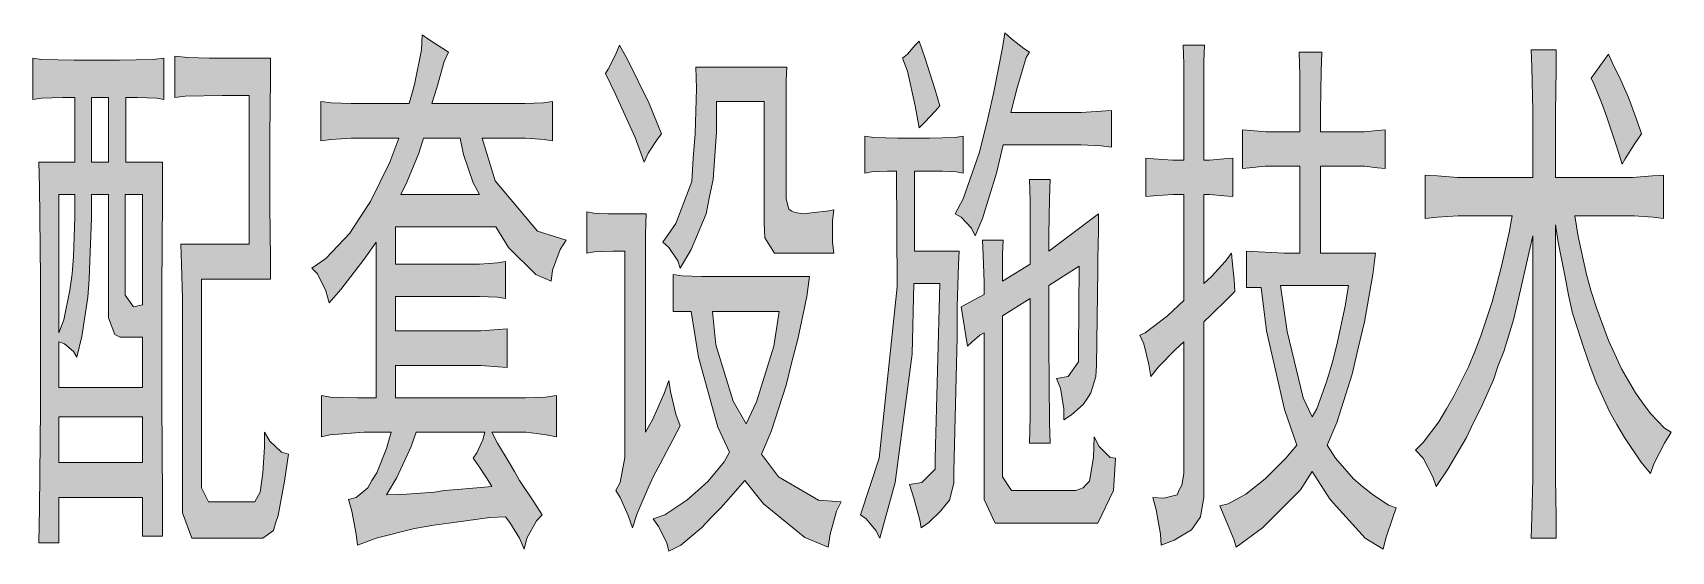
# Model space of a CAD drawing. Header units: millimetres. Extents: x 0 to 586, y 0 to 414.
# Drawn here: x 560.69 to 569.08, y 59.93 to 62.59 of the extents above; entities that cross this region are included whole.
import ezdxf

# ---------------------------------------------------------------- set-up
doc = ezdxf.new("R2010")
doc.units = ezdxf.units.MM

msp = doc.modelspace()

# ---------------------------------------------------------------- hatches: boundary and pattern name
h = msp.add_hatch(color=0)
h.paths.add_polyline_path([(562.818139, 62.491056), (562.796972, 62.441667), (562.758167, 62.307611), (562.733472, 62.226472), (563.160333, 62.226472), (563.209722, 62.226472), (563.304972, 62.23), (563.350833, 62.237056), (563.350833, 62.035972), (563.3085, 62.043028), (563.21325, 62.050083), (563.160333, 62.050083), (562.991, 62.050083), (563.058028, 61.831361), (563.273222, 61.573833), (563.421389, 61.527972), (563.389639, 61.478583), (563.350833, 61.37275), (563.343778, 61.316306), (563.266167, 61.351583), (563.125056, 61.489167), (563.061556, 61.595), (562.5465, 61.595), (562.5465, 61.4045), (562.9275, 61.4045), (562.976889, 61.4045), (563.068611, 61.411556), (563.110944, 61.418611), (563.110944, 61.228111), (563.068611, 61.235167), (562.976889, 61.238694), (562.9275, 61.238694), (562.5465, 61.238694), (562.5465, 61.062306), (562.938083, 61.062306), (562.983944, 61.062306), (563.072139, 61.069361), (563.118, 61.072889), (563.118, 60.875333), (563.072139, 60.878861), (562.983944, 60.885917), (562.938083, 60.885917), (562.5465, 60.885917), (562.5465, 60.720111), (563.167389, 60.720111), (563.21325, 60.720111), (563.315556, 60.723639), (563.372, 60.730694), (563.372, 60.519028), (563.319083, 60.529611), (563.216778, 60.543722), (563.167389, 60.543722), (563.040389, 60.543722), (563.068611, 60.487278), (563.128583, 60.3885), (563.156806, 60.342639), (563.1815, 60.296778), (563.255583, 60.187417), (563.297917, 60.120389), (563.269694, 60.088639), (563.220306, 60.000444), (563.206194, 59.944), (563.1815, 60.000444), (563.132111, 60.081583), (563.110944, 60.109806), (563.029806, 60.106278), (562.846361, 60.081583), (562.744056, 60.067472), (562.645278, 60.049833), (562.447722, 60.000444), (562.352472, 59.965167), (562.345417, 60.021611), (562.32425, 60.138028), (562.306611, 60.198), (562.345417, 60.208583), (562.405389, 60.257972), (562.426556, 60.296778), (562.45125, 60.335583), (562.500639, 60.459056), (562.525333, 60.543722), (562.38775, 60.543722), (562.211361, 60.529611), (562.169028, 60.519028), (562.169028, 60.730694), (562.214889, 60.723639), (562.352472, 60.720111), (562.447722, 60.720111), (562.447722, 61.517389), (562.38775, 61.429194), (562.267806, 61.273972), (562.207833, 61.206944), (562.190194, 61.266917), (562.147861, 61.355111), (562.119639, 61.383333), (562.190194, 61.432722), (562.313667, 61.56325), (562.366583, 61.644389), (562.4195, 61.725528), (562.518278, 61.926611), (562.564139, 62.050083), (562.370111, 62.050083), (562.320722, 62.050083), (562.218417, 62.043028), (562.1655, 62.035972), (562.1655, 62.237056), (562.218417, 62.23), (562.320722, 62.226472), (562.370111, 62.226472), (562.617056, 62.226472), (562.645278, 62.32525), (562.680556, 62.501639), (562.684083, 62.57925), (562.722889, 62.551028), (562.789917, 62.508694)])
h.paths.add_polyline_path([(562.500639, 60.222694), (562.602944, 60.226222), (562.747583, 60.236806), (562.796972, 60.243861), (562.842833, 60.247389), (562.962778, 60.257972), (563.040389, 60.265028), (563.015694, 60.303833), (562.969833, 60.374389), (562.945139, 60.409667), (562.962778, 60.437889), (562.994528, 60.504917), (563.005111, 60.543722), (562.652333, 60.543722), (562.627639, 60.469639), (562.553556, 60.310889)])
h.paths.add_polyline_path([(562.976889, 61.760806), (562.945139, 61.820778), (562.89575, 61.965417), (562.878111, 62.050083), (562.691139, 62.050083), (562.666444, 61.972472), (562.606472, 61.827833), (562.574722, 61.760806)])
h = msp.add_hatch(color=0)
h.dxf.hatch_style = 2
h.paths.add_polyline_path([(565.792056, 62.491056), (565.774417, 62.462833), (565.728556, 62.307611), (565.696806, 62.180611), (566.00725, 62.180611), (566.056639, 62.180611), (566.158944, 62.187667), (566.211861, 62.191194), (566.211861, 62.004222), (566.158944, 62.011278), (566.056639, 62.014806), (566.00725, 62.014806), (565.658, 62.014806), (565.622722, 61.870167), (565.552167, 61.637333), (565.513361, 61.549139), (565.495722, 61.587944), (565.442806, 61.644389), (565.411056, 61.662028), (565.453389, 61.739639), (565.534528, 61.972472), (565.573333, 62.127694), (565.608611, 62.279389), (565.654472, 62.512222), (565.665056, 62.589833), (565.700333, 62.558083), (565.763833, 62.508694)])
h = msp.add_hatch(color=0)
h.dxf.hatch_style = 2
h.paths.add_polyline_path([(563.693028, 62.526333), (563.735361, 62.45225), (563.844722, 62.226472), (563.908222, 62.07125), (563.887056, 62.043028), (563.841194, 61.972472), (563.820028, 61.926611), (563.774167, 62.053611), (563.671861, 62.279389), (563.622472, 62.381694), (563.636583, 62.402861), (563.671861, 62.473417)])
h = msp.add_hatch(color=0)
h.dxf.hatch_style = 2
h.paths.add_polyline_path([(565.227611, 62.5475), (565.255833, 62.462833), (565.30875, 62.297028), (565.333444, 62.215889), (565.30875, 62.187667), (565.255833, 62.131222), (565.227611, 62.103), (565.206444, 62.215889), (565.167639, 62.392278), (565.142944, 62.459306), (565.167639, 62.480472), (565.206444, 62.526333)])
h = msp.add_hatch(color=0)
h.dxf.hatch_style = 2
h.paths.add_polyline_path([(566.825694, 61.460944), (566.829222, 61.422139), (566.839806, 61.323361), (566.843333, 61.263389), (566.804528, 61.224583), (566.723389, 61.146972), (566.684583, 61.108167), (566.684583, 60.275611), (566.684583, 60.208583), (566.666944, 60.109806), (566.645778, 60.078056), (566.621083, 60.042778), (566.532889, 59.989861), (566.465861, 59.965167), (566.462333, 60.021611), (566.441167, 60.145083), (566.423528, 60.208583), (566.479972, 60.205056), (566.547, 60.222694), (566.557583, 60.247389), (566.571694, 60.272083), (566.582278, 60.332056), (566.582278, 60.363806), (566.582278, 61.005861), (566.539944, 60.967056), (566.45175, 60.878861), (566.412944, 60.829472), (566.402361, 60.889444), (566.377667, 60.995278), (566.3565, 61.041139), (566.384722, 61.051722), (566.497611, 61.139917), (566.582278, 61.217528), (566.582278, 61.760806), (566.525833, 61.760806), (566.427056, 61.75375), (566.38825, 61.750222), (566.38825, 61.947778), (566.427056, 61.94425), (566.525833, 61.937194), (566.582278, 61.937194), (566.582278, 62.138278), (566.582278, 62.431083), (566.57875, 62.526333), (566.688111, 62.526333), (566.684583, 62.441667), (566.684583, 62.148861), (566.684583, 61.937194), (566.712806, 61.937194), (566.786889, 61.94425), (566.83275, 61.947778), (566.83275, 61.750222), (566.786889, 61.75375), (566.712806, 61.760806), (566.684583, 61.760806), (566.684583, 61.305722), (566.723389, 61.341), (566.793944, 61.418611)])
h = msp.add_hatch(color=0)
h.paths.add_polyline_path([(566.903306, 61.471528), (566.963278, 61.468), (567.097333, 61.460944), (567.174944, 61.460944), (567.174944, 61.905444), (567.047944, 61.905444), (566.998556, 61.905444), (566.917417, 61.898389), (566.882139, 61.894861), (566.882139, 62.092417), (566.924472, 62.088889), (567.002083, 62.081833), (567.037361, 62.081833), (567.174944, 62.081833), (567.174944, 62.1665), (567.174944, 62.371111), (567.171417, 62.491056), (567.287833, 62.491056), (567.284306, 62.392278), (567.280778, 62.187667), (567.280778, 62.081833), (567.474806, 62.081833), (567.506556, 62.081833), (567.573583, 62.088889), (567.612389, 62.092417), (567.612389, 61.894861), (567.573583, 61.898389), (567.506556, 61.905444), (567.474806, 61.905444), (567.280778, 61.905444), (567.280778, 61.460944), (567.563, 61.460944), (567.548889, 61.351583), (567.506556, 61.108167), (567.474806, 60.974111), (567.443056, 60.840056), (567.365444, 60.593111), (567.316056, 60.476694), (567.358389, 60.409667), (567.450111, 60.303833), (567.495972, 60.265028), (567.545361, 60.226222), (567.630028, 60.169778), (567.668833, 60.155667), (567.651194, 60.106278), (567.615917, 60.000444), (567.601806, 59.944), (567.510083, 60.000444), (567.330167, 60.198), (567.238444, 60.342639), (567.178472, 60.247389), (566.984444, 60.053361), (566.850389, 59.954583), (566.839806, 59.989861), (566.797472, 60.092167), (566.765722, 60.16625), (566.808056, 60.176833), (566.899778, 60.226222), (566.949167, 60.265028), (566.998556, 60.303833), (567.104389, 60.409667), (567.160833, 60.476694), (567.097333, 60.660139), (567.005611, 61.062306), (566.977389, 61.284556), (566.903306, 61.284556)])
h.paths.add_polyline_path([(567.076167, 61.295139), (567.111444, 61.058778), (567.192583, 60.720111), (567.238444, 60.621333), (567.263139, 60.663667), (567.312528, 60.80125), (567.34075, 60.8965), (567.365444, 60.99175), (567.407778, 61.189306), (567.425417, 61.295139)])
h = msp.add_hatch(color=0)
h.dxf.hatch_style = 2
h.paths.add_polyline_path([(568.367333, 61.849), (568.367333, 62.060667), (568.367333, 62.191194), (568.363806, 62.413444), (568.360278, 62.501639), (568.487278, 62.501639), (568.487278, 62.402861), (568.48375, 62.180611), (568.48375, 62.060667), (568.48375, 61.849), (568.833, 61.849), (568.878861, 61.849), (568.981167, 61.856056), (569.037611, 61.859583), (569.037611, 61.637333), (568.984694, 61.644389), (568.885917, 61.651444), (568.836528, 61.651444), (568.582528, 61.651444), (568.600167, 61.545611), (568.6425, 61.351583), (568.667194, 61.263389), (568.695417, 61.175194), (568.755389, 61.012917), (568.787139, 60.942361), (568.822417, 60.868278), (568.892972, 60.744806), (568.931778, 60.691889), (568.970583, 60.638972), (569.041139, 60.564889), (569.076417, 60.543722), (569.041139, 60.487278), (568.988222, 60.381444), (568.970583, 60.332056), (568.921194, 60.392028), (568.836528, 60.5155), (568.797722, 60.582528), (568.762444, 60.646028), (568.691889, 60.797722), (568.660139, 60.885917), (568.628389, 60.974111), (568.571944, 61.154028), (568.550778, 61.24575), (568.533139, 61.337472), (568.497861, 61.517389), (568.48375, 61.605583), (568.48375, 60.3885), (568.48375, 60.303833), (568.487278, 60.109806), (568.487278, 60.000444), (568.360278, 60.000444), (568.363806, 60.109806), (568.367333, 60.303833), (568.367333, 60.3885), (568.367333, 61.549139), (568.349694, 61.468), (568.310889, 61.295139), (568.289722, 61.206944), (568.268556, 61.11875), (568.219167, 60.956472), (568.190944, 60.885917), (568.16625, 60.811833), (568.10275, 60.667194), (568.063944, 60.593111), (568.028667, 60.5155), (567.933417, 60.353222), (567.873444, 60.265028), (567.855806, 60.314417), (567.806417, 60.409667), (567.767611, 60.452), (567.806417, 60.490806), (567.887556, 60.596639), (567.926361, 60.663667), (567.965167, 60.730694), (568.03925, 60.878861), (568.071, 60.956472), (568.10275, 61.037611), (568.159194, 61.210472), (568.183889, 61.302194), (568.208583, 61.393917), (568.247389, 61.566778), (568.2615, 61.651444), (568.028667, 61.651444), (567.986333, 61.651444), (567.8805, 61.644389), (567.817, 61.637333), (567.817, 61.859583), (567.8805, 61.856056), (567.982806, 61.849), (568.025139, 61.849)])
h = msp.add_hatch(color=0)
h.dxf.hatch_style = 2
h.paths.add_polyline_path([(568.755389, 62.480472), (568.776556, 62.434611), (568.818889, 62.346417), (568.836528, 62.304083), (568.857694, 62.258222), (568.900028, 62.141806), (568.924722, 62.07125), (568.889444, 62.021861), (568.840056, 61.94425), (568.825944, 61.916028), (568.797722, 62.004222), (568.751861, 62.141806), (568.734222, 62.191194), (568.716583, 62.240583), (568.681306, 62.32525), (568.667194, 62.357)])
h = msp.add_hatch(color=0)
h.paths.add_polyline_path([(560.906083, 61.926611), (560.906083, 62.258222), (560.842583, 62.258222), (560.73675, 62.254694), (560.690889, 62.247639), (560.690889, 62.459306), (560.73675, 62.45225), (560.902556, 62.448722), (561.018972, 62.448722), (561.135389, 62.448722), (561.304722, 62.45225), (561.361167, 62.459306), (561.361167, 62.247639), (561.325889, 62.254694), (561.227111, 62.258222), (561.167139, 62.258222), (561.167139, 61.926611), (561.354111, 61.926611), (561.354111, 61.743167), (561.350583, 61.273972), (561.350583, 60.984694), (561.350583, 60.698944), (561.354111, 60.208583), (561.354111, 60.011028), (561.251806, 60.011028), (561.251806, 60.208583), (560.824944, 60.208583), (560.824944, 59.97575), (560.722639, 59.97575), (560.726167, 60.155667), (560.729694, 60.663667), (560.729694, 60.995278), (560.729694, 61.333944), (560.726167, 61.799611), (560.722639, 61.926611)])
h.paths.add_polyline_path([(560.824944, 60.773028), (561.251806, 60.773028), (561.251806, 61.030556), (561.138917, 61.030556), (561.110694, 61.044667), (561.078944, 61.129333), (561.078944, 61.196361), (561.078944, 61.760806), (560.99075, 61.760806), (560.99075, 61.637333), (560.983694, 61.422139), (560.980167, 61.326889), (560.973111, 61.235167), (560.941361, 61.034083), (560.916667, 60.92825), (560.899028, 60.956472), (560.853167, 60.995278), (560.824944, 61.005861)])
h.paths.add_polyline_path([(561.251806, 60.3885), (561.251806, 60.621333), (560.824944, 60.621333), (560.824944, 60.3885)])
h.paths.add_polyline_path([(561.163611, 61.316306), (561.163611, 61.24575), (561.205944, 61.185778), (561.251806, 61.196361), (561.251806, 61.760806), (561.163611, 61.760806)])
h.paths.add_polyline_path([(560.824944, 61.051722), (560.849639, 61.11875), (560.881389, 61.270444), (560.891972, 61.355111), (560.899028, 61.443306), (560.906083, 61.644389), (560.906083, 61.760806), (560.824944, 61.760806)])
h.paths.add_polyline_path([(561.078944, 61.926611), (561.078944, 62.258222), (560.99075, 62.258222), (560.99075, 61.926611)])
h = msp.add_hatch(color=0)
h.dxf.hatch_style = 2
h.paths.add_polyline_path([(561.417611, 62.469889), (561.484639, 62.462833), (561.594, 62.459306), (561.639861, 62.459306), (561.907972, 62.459306), (561.907972, 62.353472), (561.904444, 62.064194), (561.904444, 61.88075), (561.904444, 61.704361), (561.907972, 61.429194), (561.907972, 61.326889), (561.555194, 61.326889), (561.555194, 60.332056), (561.555194, 60.257972), (561.590472, 60.187417), (561.62575, 60.187417), (561.805667, 60.187417), (561.826833, 60.187417), (561.855056, 60.236806), (561.862111, 60.286194), (561.869167, 60.335583), (561.876222, 60.466111), (561.876222, 60.543722), (561.904444, 60.497861), (561.964417, 60.441417), (561.999694, 60.430833), (561.978528, 60.29325), (561.946778, 60.116861), (561.932667, 60.078056), (561.922083, 60.03925), (561.869167, 60.000444), (561.830361, 60.000444), (561.555194, 60.000444), (561.505806, 60.000444), (561.456417, 60.130972), (561.456417, 60.265028), (561.456417, 61.1505), (561.456417, 61.228111), (561.452889, 61.4045), (561.449361, 61.506806), (561.798611, 61.506806), (561.798611, 62.268806), (561.661028, 62.268806), (561.470528, 62.265278), (561.417611, 62.258222)])
h = msp.add_hatch(color=0)
h.dxf.hatch_style = 2
h.paths.add_polyline_path([(564.536167, 61.460944), (564.486778, 61.460944), (564.437389, 61.538556), (564.433861, 61.616167), (564.433861, 62.237056), (564.190444, 62.237056), (564.190444, 62.081833), (564.172806, 61.838417), (564.155167, 61.750222), (564.137528, 61.662028), (564.059917, 61.478583), (564.003472, 61.383333), (563.992889, 61.422139), (563.947028, 61.489167), (563.915278, 61.517389), (563.982306, 61.612639), (564.063444, 61.827833), (564.0705, 61.947778), (564.081083, 62.07125), (564.088139, 62.304083), (564.084611, 62.413444), (564.550278, 62.413444), (564.54675, 62.346417), (564.54675, 62.180611), (564.54675, 62.081833), (564.54675, 61.781972), (564.54675, 61.739639), (564.560861, 61.686722), (564.574972, 61.676139), (564.592611, 61.669083), (564.634944, 61.662028), (564.663167, 61.665556), (564.687861, 61.669083), (564.754889, 61.676139), (564.790167, 61.683194), (564.783111, 61.62675), (564.783111, 61.517389), (564.790167, 61.460944)])
h = msp.add_hatch(color=0)
h.dxf.hatch_style = 2
h.paths.add_polyline_path([(565.453389, 61.870167), (565.418111, 61.877222), (565.347556, 61.88075), (565.30875, 61.88075), (565.202917, 61.88075), (565.202917, 61.471528), (565.432222, 61.471528), (565.428694, 61.4045), (565.421639, 61.185778), (565.421639, 61.030556), (565.404, 60.342639), (565.404, 60.282667), (565.382833, 60.194472), (565.358139, 60.16625), (565.336972, 60.138028), (565.277, 60.081583), (565.238194, 60.053361), (565.231139, 60.092167), (565.199389, 60.205056), (565.178222, 60.275611), (565.241722, 60.286194), (565.30875, 60.353222), (565.30875, 60.409667), (565.333444, 61.305722), (565.199389, 61.305722), (565.192333, 60.942361), (565.104139, 60.286194), (565.026528, 60.000444), (565.005361, 60.03925), (564.955972, 60.099222), (564.92775, 60.120389), (565.023, 60.409667), (565.114722, 61.288083), (565.111194, 61.88075), (565.065333, 61.88075), (564.984194, 61.877222), (564.948917, 61.870167), (564.948917, 62.060667), (564.994778, 62.053611), (565.11825, 62.050083), (565.199389, 62.050083), (565.280528, 62.050083), (565.411056, 62.053611), (565.453389, 62.060667)])
h = msp.add_hatch(color=0)
h.dxf.hatch_style = 2
h.paths.add_polyline_path([(565.559222, 61.249278), (565.559222, 61.312778), (565.555694, 61.450361), (565.552167, 61.527972), (565.658, 61.527972), (565.654472, 61.457417), (565.654472, 61.351583), (565.654472, 61.316306), (565.795583, 61.4045), (565.795583, 61.510333), (565.795583, 61.729056), (565.792056, 61.838417), (565.897889, 61.838417), (565.894361, 61.739639), (565.890833, 61.556194), (565.890833, 61.471528), (566.144833, 61.662028), (566.144833, 61.577361), (566.141306, 61.432722), (566.141306, 61.37275), (566.13425, 60.885917), (566.130722, 60.829472), (566.106028, 60.744806), (566.084861, 60.713056), (566.067222, 60.684833), (566.00725, 60.631917), (565.968444, 60.607222), (565.968444, 60.663667), (565.950806, 60.7695), (565.929639, 60.818889), (565.989611, 60.829472), (566.042528, 60.903556), (566.042528, 60.963528), (566.046056, 61.393917), (565.890833, 61.295139), (565.890833, 60.995278), (565.894361, 60.593111), (565.897889, 60.487278), (565.792056, 60.487278), (565.795583, 60.621333), (565.795583, 60.99175), (565.795583, 61.228111), (565.654472, 61.139917), (565.654472, 60.3885), (565.654472, 60.314417), (565.700333, 60.243861), (565.746194, 60.243861), (566.003722, 60.243861), (566.028417, 60.243861), (566.067222, 60.257972), (566.081333, 60.275611), (566.098972, 60.29325), (566.120139, 60.413194), (566.123667, 60.519028), (566.148361, 60.469639), (566.204806, 60.413194), (566.233028, 60.409667), (566.222444, 60.243861), (566.141306, 60.078056), (566.074278, 60.078056), (565.668583, 60.078056), (565.615667, 60.078056), (565.559222, 60.198), (565.559222, 60.321472), (565.559222, 61.051722), (565.538056, 61.041139), (565.49925, 61.005861), (565.474556, 60.984694), (565.442806, 61.185778)])
h = msp.add_hatch(color=0)
h.dxf.hatch_style = 2
h.paths.add_polyline_path([(563.830611, 61.662028), (563.827083, 61.559722), (563.827083, 61.341), (563.827083, 61.217528), (563.827083, 60.543722), (563.862361, 60.607222), (563.922333, 60.741278), (563.947028, 60.808306), (563.954083, 60.751861), (563.982306, 60.635444), (564.003472, 60.575472), (563.968194, 60.508444), (563.901167, 60.381444), (563.869417, 60.321472), (563.841194, 60.257972), (563.78475, 60.127444), (563.760056, 60.053361), (563.738889, 60.116861), (563.696556, 60.208583), (563.675389, 60.243861), (563.696556, 60.286194), (563.72125, 60.413194), (563.72125, 60.497861), (563.72125, 61.471528), (563.661278, 61.471528), (563.566028, 61.468), (563.527222, 61.460944), (563.527222, 61.672611), (563.5625, 61.665556), (563.636583, 61.662028), (563.675389, 61.662028)])
h = msp.add_hatch(color=0)
h.paths.add_polyline_path([(563.968194, 61.351583), (564.014056, 61.344528), (564.112833, 61.341), (564.169278, 61.341), (564.666694, 61.341), (564.652583, 61.238694), (564.606722, 61.019972), (564.574972, 60.903556), (564.54675, 60.783611), (564.469139, 60.54725), (564.41975, 60.430833), (564.507944, 60.314417), (564.712556, 60.194472), (564.828972, 60.187417), (564.804278, 60.138028), (564.772528, 60.021611), (564.761944, 59.954583), (564.642, 60.003972), (564.430333, 60.176833), (564.335083, 60.296778), (564.299806, 60.254444), (564.211611, 60.155667), (564.162222, 60.106278), (564.112833, 60.053361), (564.007, 59.965167), (563.947028, 59.933417), (563.936444, 59.97575), (563.894111, 60.060417), (563.865889, 60.099222), (563.925861, 60.120389), (564.03875, 60.194472), (564.095194, 60.243861), (564.148111, 60.29325), (564.22925, 60.392028), (564.257472, 60.441417), (564.1975, 60.568417), (564.098722, 60.92825), (564.059917, 61.161083), (563.968194, 61.161083)])
h.paths.add_polyline_path([(564.342139, 60.586056), (564.395056, 60.698944), (564.48325, 60.984694), (564.511472, 61.161083), (564.169278, 61.161083), (564.186917, 60.99175), (564.275111, 60.702472)])

# ---------------------------------------------------------------- linework, layer by layer
at = {"color": 0, "lineweight": 0}
for points in [[(562.818139, 62.491056), (562.796972, 62.441667), (562.758167, 62.307611), (562.733472, 62.226472), (563.160333, 62.226472), (563.209722, 62.226472), (563.304972, 62.23), (563.350833, 62.237056), (563.350833, 62.035972), (563.3085, 62.043028), (563.21325, 62.050083), (563.160333, 62.050083), (562.991, 62.050083), (563.058028, 61.831361), (563.273222, 61.573833), (563.421389, 61.527972), (563.389639, 61.478583), (563.350833, 61.37275), (563.343778, 61.316306), (563.266167, 61.351583), (563.125056, 61.489167), (563.061556, 61.595), (562.5465, 61.595), (562.5465, 61.4045), (562.9275, 61.4045), (562.976889, 61.4045), (563.068611, 61.411556), (563.110944, 61.418611), (563.110944, 61.228111), (563.068611, 61.235167), (562.976889, 61.238694), (562.9275, 61.238694), (562.5465, 61.238694), (562.5465, 61.062306), (562.938083, 61.062306), (562.983944, 61.062306), (563.072139, 61.069361), (563.118, 61.072889), (563.118, 60.875333), (563.072139, 60.878861), (562.983944, 60.885917), (562.938083, 60.885917), (562.5465, 60.885917), (562.5465, 60.720111), (563.167389, 60.720111), (563.21325, 60.720111), (563.315556, 60.723639), (563.372, 60.730694), (563.372, 60.519028), (563.319083, 60.529611), (563.216778, 60.543722), (563.167389, 60.543722), (563.040389, 60.543722), (563.068611, 60.487278), (563.128583, 60.3885), (563.156806, 60.342639), (563.1815, 60.296778), (563.255583, 60.187417), (563.297917, 60.120389), (563.269694, 60.088639), (563.220306, 60.000444), (563.206194, 59.944), (563.1815, 60.000444), (563.132111, 60.081583), (563.110944, 60.109806), (563.029806, 60.106278), (562.846361, 60.081583), (562.744056, 60.067472), (562.645278, 60.049833), (562.447722, 60.000444), (562.352472, 59.965167), (562.345417, 60.021611), (562.32425, 60.138028), (562.306611, 60.198), (562.345417, 60.208583), (562.405389, 60.257972), (562.426556, 60.296778), (562.45125, 60.335583), (562.500639, 60.459056), (562.525333, 60.543722), (562.38775, 60.543722), (562.211361, 60.529611), (562.169028, 60.519028), (562.169028, 60.730694), (562.214889, 60.723639), (562.352472, 60.720111), (562.447722, 60.720111), (562.447722, 61.517389), (562.38775, 61.429194), (562.267806, 61.273972), (562.207833, 61.206944), (562.190194, 61.266917), (562.147861, 61.355111), (562.119639, 61.383333), (562.190194, 61.432722), (562.313667, 61.56325), (562.366583, 61.644389), (562.4195, 61.725528), (562.518278, 61.926611), (562.564139, 62.050083), (562.370111, 62.050083), (562.320722, 62.050083), (562.218417, 62.043028), (562.1655, 62.035972), (562.1655, 62.237056), (562.218417, 62.23), (562.320722, 62.226472), (562.370111, 62.226472), (562.617056, 62.226472), (562.645278, 62.32525), (562.680556, 62.501639), (562.684083, 62.57925), (562.722889, 62.551028), (562.789917, 62.508694)], [(565.792056, 62.491056), (565.774417, 62.462833), (565.728556, 62.307611), (565.696806, 62.180611), (566.00725, 62.180611), (566.056639, 62.180611), (566.158944, 62.187667), (566.211861, 62.191194), (566.211861, 62.004222), (566.158944, 62.011278), (566.056639, 62.014806), (566.00725, 62.014806), (565.658, 62.014806), (565.622722, 61.870167), (565.552167, 61.637333), (565.513361, 61.549139), (565.495722, 61.587944), (565.442806, 61.644389), (565.411056, 61.662028), (565.453389, 61.739639), (565.534528, 61.972472), (565.573333, 62.127694), (565.608611, 62.279389), (565.654472, 62.512222), (565.665056, 62.589833), (565.700333, 62.558083), (565.763833, 62.508694)], [(563.693028, 62.526333), (563.735361, 62.45225), (563.844722, 62.226472), (563.908222, 62.07125), (563.887056, 62.043028), (563.841194, 61.972472), (563.820028, 61.926611), (563.774167, 62.053611), (563.671861, 62.279389), (563.622472, 62.381694), (563.636583, 62.402861), (563.671861, 62.473417)], [(565.227611, 62.5475), (565.255833, 62.462833), (565.30875, 62.297028), (565.333444, 62.215889), (565.30875, 62.187667), (565.255833, 62.131222), (565.227611, 62.103), (565.206444, 62.215889), (565.167639, 62.392278), (565.142944, 62.459306), (565.167639, 62.480472), (565.206444, 62.526333)], [(566.825694, 61.460944), (566.829222, 61.422139), (566.839806, 61.323361), (566.843333, 61.263389), (566.804528, 61.224583), (566.723389, 61.146972), (566.684583, 61.108167), (566.684583, 60.275611), (566.684583, 60.208583), (566.666944, 60.109806), (566.645778, 60.078056), (566.621083, 60.042778), (566.532889, 59.989861), (566.465861, 59.965167), (566.462333, 60.021611), (566.441167, 60.145083), (566.423528, 60.208583), (566.479972, 60.205056), (566.547, 60.222694), (566.557583, 60.247389), (566.571694, 60.272083), (566.582278, 60.332056), (566.582278, 60.363806), (566.582278, 61.005861), (566.539944, 60.967056), (566.45175, 60.878861), (566.412944, 60.829472), (566.402361, 60.889444), (566.377667, 60.995278), (566.3565, 61.041139), (566.384722, 61.051722), (566.497611, 61.139917), (566.582278, 61.217528), (566.582278, 61.760806), (566.525833, 61.760806), (566.427056, 61.75375), (566.38825, 61.750222), (566.38825, 61.947778), (566.427056, 61.94425), (566.525833, 61.937194), (566.582278, 61.937194), (566.582278, 62.138278), (566.582278, 62.431083), (566.57875, 62.526333), (566.688111, 62.526333), (566.684583, 62.441667), (566.684583, 62.148861), (566.684583, 61.937194), (566.712806, 61.937194), (566.786889, 61.94425), (566.83275, 61.947778), (566.83275, 61.750222), (566.786889, 61.75375), (566.712806, 61.760806), (566.684583, 61.760806), (566.684583, 61.305722), (566.723389, 61.341), (566.793944, 61.418611)], [(566.903306, 61.471528), (566.963278, 61.468), (567.097333, 61.460944), (567.174944, 61.460944), (567.174944, 61.905444), (567.047944, 61.905444), (566.998556, 61.905444), (566.917417, 61.898389), (566.882139, 61.894861), (566.882139, 62.092417), (566.924472, 62.088889), (567.002083, 62.081833), (567.037361, 62.081833), (567.174944, 62.081833), (567.174944, 62.1665), (567.174944, 62.371111), (567.171417, 62.491056), (567.287833, 62.491056), (567.284306, 62.392278), (567.280778, 62.187667), (567.280778, 62.081833), (567.474806, 62.081833), (567.506556, 62.081833), (567.573583, 62.088889), (567.612389, 62.092417), (567.612389, 61.894861), (567.573583, 61.898389), (567.506556, 61.905444), (567.474806, 61.905444), (567.280778, 61.905444), (567.280778, 61.460944), (567.563, 61.460944), (567.548889, 61.351583), (567.506556, 61.108167), (567.474806, 60.974111), (567.443056, 60.840056), (567.365444, 60.593111), (567.316056, 60.476694), (567.358389, 60.409667), (567.450111, 60.303833), (567.495972, 60.265028), (567.545361, 60.226222), (567.630028, 60.169778), (567.668833, 60.155667), (567.651194, 60.106278), (567.615917, 60.000444), (567.601806, 59.944), (567.510083, 60.000444), (567.330167, 60.198), (567.238444, 60.342639), (567.178472, 60.247389), (566.984444, 60.053361), (566.850389, 59.954583), (566.839806, 59.989861), (566.797472, 60.092167), (566.765722, 60.16625), (566.808056, 60.176833), (566.899778, 60.226222), (566.949167, 60.265028), (566.998556, 60.303833), (567.104389, 60.409667), (567.160833, 60.476694), (567.097333, 60.660139), (567.005611, 61.062306), (566.977389, 61.284556), (566.903306, 61.284556)], [(568.367333, 61.849), (568.367333, 62.060667), (568.367333, 62.191194), (568.363806, 62.413444), (568.360278, 62.501639), (568.487278, 62.501639), (568.487278, 62.402861), (568.48375, 62.180611), (568.48375, 62.060667), (568.48375, 61.849), (568.833, 61.849), (568.878861, 61.849), (568.981167, 61.856056), (569.037611, 61.859583), (569.037611, 61.637333), (568.984694, 61.644389), (568.885917, 61.651444), (568.836528, 61.651444), (568.582528, 61.651444), (568.600167, 61.545611), (568.6425, 61.351583), (568.667194, 61.263389), (568.695417, 61.175194), (568.755389, 61.012917), (568.787139, 60.942361), (568.822417, 60.868278), (568.892972, 60.744806), (568.931778, 60.691889), (568.970583, 60.638972), (569.041139, 60.564889), (569.076417, 60.543722), (569.041139, 60.487278), (568.988222, 60.381444), (568.970583, 60.332056), (568.921194, 60.392028), (568.836528, 60.5155), (568.797722, 60.582528), (568.762444, 60.646028), (568.691889, 60.797722), (568.660139, 60.885917), (568.628389, 60.974111), (568.571944, 61.154028), (568.550778, 61.24575), (568.533139, 61.337472), (568.497861, 61.517389), (568.48375, 61.605583), (568.48375, 60.3885), (568.48375, 60.303833), (568.487278, 60.109806), (568.487278, 60.000444), (568.360278, 60.000444), (568.363806, 60.109806), (568.367333, 60.303833), (568.367333, 60.3885), (568.367333, 61.549139), (568.349694, 61.468), (568.310889, 61.295139), (568.289722, 61.206944), (568.268556, 61.11875), (568.219167, 60.956472), (568.190944, 60.885917), (568.16625, 60.811833), (568.10275, 60.667194), (568.063944, 60.593111), (568.028667, 60.5155), (567.933417, 60.353222), (567.873444, 60.265028), (567.855806, 60.314417), (567.806417, 60.409667), (567.767611, 60.452), (567.806417, 60.490806), (567.887556, 60.596639), (567.926361, 60.663667), (567.965167, 60.730694), (568.03925, 60.878861), (568.071, 60.956472), (568.10275, 61.037611), (568.159194, 61.210472), (568.183889, 61.302194), (568.208583, 61.393917), (568.247389, 61.566778), (568.2615, 61.651444), (568.028667, 61.651444), (567.986333, 61.651444), (567.8805, 61.644389), (567.817, 61.637333), (567.817, 61.859583), (567.8805, 61.856056), (567.982806, 61.849), (568.025139, 61.849)], [(568.755389, 62.480472), (568.776556, 62.434611), (568.818889, 62.346417), (568.836528, 62.304083), (568.857694, 62.258222), (568.900028, 62.141806), (568.924722, 62.07125), (568.889444, 62.021861), (568.840056, 61.94425), (568.825944, 61.916028), (568.797722, 62.004222), (568.751861, 62.141806), (568.734222, 62.191194), (568.716583, 62.240583), (568.681306, 62.32525), (568.667194, 62.357)], [(560.906083, 61.926611), (560.906083, 62.258222), (560.842583, 62.258222), (560.73675, 62.254694), (560.690889, 62.247639), (560.690889, 62.459306), (560.73675, 62.45225), (560.902556, 62.448722), (561.018972, 62.448722), (561.135389, 62.448722), (561.304722, 62.45225), (561.361167, 62.459306), (561.361167, 62.247639), (561.325889, 62.254694), (561.227111, 62.258222), (561.167139, 62.258222), (561.167139, 61.926611), (561.354111, 61.926611), (561.354111, 61.743167), (561.350583, 61.273972), (561.350583, 60.984694), (561.350583, 60.698944), (561.354111, 60.208583), (561.354111, 60.011028), (561.251806, 60.011028), (561.251806, 60.208583), (560.824944, 60.208583), (560.824944, 59.97575), (560.722639, 59.97575), (560.726167, 60.155667), (560.729694, 60.663667), (560.729694, 60.995278), (560.729694, 61.333944), (560.726167, 61.799611), (560.722639, 61.926611)], [(561.417611, 62.469889), (561.484639, 62.462833), (561.594, 62.459306), (561.639861, 62.459306), (561.907972, 62.459306), (561.907972, 62.353472), (561.904444, 62.064194), (561.904444, 61.88075), (561.904444, 61.704361), (561.907972, 61.429194), (561.907972, 61.326889), (561.555194, 61.326889), (561.555194, 60.332056), (561.555194, 60.257972), (561.590472, 60.187417), (561.62575, 60.187417), (561.805667, 60.187417), (561.826833, 60.187417), (561.855056, 60.236806), (561.862111, 60.286194), (561.869167, 60.335583), (561.876222, 60.466111), (561.876222, 60.543722), (561.904444, 60.497861), (561.964417, 60.441417), (561.999694, 60.430833), (561.978528, 60.29325), (561.946778, 60.116861), (561.932667, 60.078056), (561.922083, 60.03925), (561.869167, 60.000444), (561.830361, 60.000444), (561.555194, 60.000444), (561.505806, 60.000444), (561.456417, 60.130972), (561.456417, 60.265028), (561.456417, 61.1505), (561.456417, 61.228111), (561.452889, 61.4045), (561.449361, 61.506806), (561.798611, 61.506806), (561.798611, 62.268806), (561.661028, 62.268806), (561.470528, 62.265278), (561.417611, 62.258222)], [(564.536167, 61.460944), (564.486778, 61.460944), (564.437389, 61.538556), (564.433861, 61.616167), (564.433861, 62.237056), (564.190444, 62.237056), (564.190444, 62.081833), (564.172806, 61.838417), (564.155167, 61.750222), (564.137528, 61.662028), (564.059917, 61.478583), (564.003472, 61.383333), (563.992889, 61.422139), (563.947028, 61.489167), (563.915278, 61.517389), (563.982306, 61.612639), (564.063444, 61.827833), (564.0705, 61.947778), (564.081083, 62.07125), (564.088139, 62.304083), (564.084611, 62.413444), (564.550278, 62.413444), (564.54675, 62.346417), (564.54675, 62.180611), (564.54675, 62.081833), (564.54675, 61.781972), (564.54675, 61.739639), (564.560861, 61.686722), (564.574972, 61.676139), (564.592611, 61.669083), (564.634944, 61.662028), (564.663167, 61.665556), (564.687861, 61.669083), (564.754889, 61.676139), (564.790167, 61.683194), (564.783111, 61.62675), (564.783111, 61.517389), (564.790167, 61.460944)], [(561.078944, 61.926611), (561.078944, 62.258222), (560.99075, 62.258222), (560.99075, 61.926611)], [(565.453389, 61.870167), (565.418111, 61.877222), (565.347556, 61.88075), (565.30875, 61.88075), (565.202917, 61.88075), (565.202917, 61.471528), (565.432222, 61.471528), (565.428694, 61.4045), (565.421639, 61.185778), (565.421639, 61.030556), (565.404, 60.342639), (565.404, 60.282667), (565.382833, 60.194472), (565.358139, 60.16625), (565.336972, 60.138028), (565.277, 60.081583), (565.238194, 60.053361), (565.231139, 60.092167), (565.199389, 60.205056), (565.178222, 60.275611), (565.241722, 60.286194), (565.30875, 60.353222), (565.30875, 60.409667), (565.333444, 61.305722), (565.199389, 61.305722), (565.192333, 60.942361), (565.104139, 60.286194), (565.026528, 60.000444), (565.005361, 60.03925), (564.955972, 60.099222), (564.92775, 60.120389), (565.023, 60.409667), (565.114722, 61.288083), (565.111194, 61.88075), (565.065333, 61.88075), (564.984194, 61.877222), (564.948917, 61.870167), (564.948917, 62.060667), (564.994778, 62.053611), (565.11825, 62.050083), (565.199389, 62.050083), (565.280528, 62.050083), (565.411056, 62.053611), (565.453389, 62.060667)], [(562.976889, 61.760806), (562.945139, 61.820778), (562.89575, 61.965417), (562.878111, 62.050083), (562.691139, 62.050083), (562.666444, 61.972472), (562.606472, 61.827833), (562.574722, 61.760806)], [(565.559222, 61.249278), (565.559222, 61.312778), (565.555694, 61.450361), (565.552167, 61.527972), (565.658, 61.527972), (565.654472, 61.457417), (565.654472, 61.351583), (565.654472, 61.316306), (565.795583, 61.4045), (565.795583, 61.510333), (565.795583, 61.729056), (565.792056, 61.838417), (565.897889, 61.838417), (565.894361, 61.739639), (565.890833, 61.556194), (565.890833, 61.471528), (566.144833, 61.662028), (566.144833, 61.577361), (566.141306, 61.432722), (566.141306, 61.37275), (566.13425, 60.885917), (566.130722, 60.829472), (566.106028, 60.744806), (566.084861, 60.713056), (566.067222, 60.684833), (566.00725, 60.631917), (565.968444, 60.607222), (565.968444, 60.663667), (565.950806, 60.7695), (565.929639, 60.818889), (565.989611, 60.829472), (566.042528, 60.903556), (566.042528, 60.963528), (566.046056, 61.393917), (565.890833, 61.295139), (565.890833, 60.995278), (565.894361, 60.593111), (565.897889, 60.487278), (565.792056, 60.487278), (565.795583, 60.621333), (565.795583, 60.99175), (565.795583, 61.228111), (565.654472, 61.139917), (565.654472, 60.3885), (565.654472, 60.314417), (565.700333, 60.243861), (565.746194, 60.243861), (566.003722, 60.243861), (566.028417, 60.243861), (566.067222, 60.257972), (566.081333, 60.275611), (566.098972, 60.29325), (566.120139, 60.413194), (566.123667, 60.519028), (566.148361, 60.469639), (566.204806, 60.413194), (566.233028, 60.409667), (566.222444, 60.243861), (566.141306, 60.078056), (566.074278, 60.078056), (565.668583, 60.078056), (565.615667, 60.078056), (565.559222, 60.198), (565.559222, 60.321472), (565.559222, 61.051722), (565.538056, 61.041139), (565.49925, 61.005861), (565.474556, 60.984694), (565.442806, 61.185778)], [(560.824944, 60.773028), (561.251806, 60.773028), (561.251806, 61.030556), (561.138917, 61.030556), (561.110694, 61.044667), (561.078944, 61.129333), (561.078944, 61.196361), (561.078944, 61.760806), (560.99075, 61.760806), (560.99075, 61.637333), (560.983694, 61.422139), (560.980167, 61.326889), (560.973111, 61.235167), (560.941361, 61.034083), (560.916667, 60.92825), (560.899028, 60.956472), (560.853167, 60.995278), (560.824944, 61.005861)], [(560.824944, 61.051722), (560.849639, 61.11875), (560.881389, 61.270444), (560.891972, 61.355111), (560.899028, 61.443306), (560.906083, 61.644389), (560.906083, 61.760806), (560.824944, 61.760806)], [(561.163611, 61.316306), (561.163611, 61.24575), (561.205944, 61.185778), (561.251806, 61.196361), (561.251806, 61.760806), (561.163611, 61.760806)], [(563.830611, 61.662028), (563.827083, 61.559722), (563.827083, 61.341), (563.827083, 61.217528), (563.827083, 60.543722), (563.862361, 60.607222), (563.922333, 60.741278), (563.947028, 60.808306), (563.954083, 60.751861), (563.982306, 60.635444), (564.003472, 60.575472), (563.968194, 60.508444), (563.901167, 60.381444), (563.869417, 60.321472), (563.841194, 60.257972), (563.78475, 60.127444), (563.760056, 60.053361), (563.738889, 60.116861), (563.696556, 60.208583), (563.675389, 60.243861), (563.696556, 60.286194), (563.72125, 60.413194), (563.72125, 60.497861), (563.72125, 61.471528), (563.661278, 61.471528), (563.566028, 61.468), (563.527222, 61.460944), (563.527222, 61.672611), (563.5625, 61.665556), (563.636583, 61.662028), (563.675389, 61.662028)], [(563.968194, 61.351583), (564.014056, 61.344528), (564.112833, 61.341), (564.169278, 61.341), (564.666694, 61.341), (564.652583, 61.238694), (564.606722, 61.019972), (564.574972, 60.903556), (564.54675, 60.783611), (564.469139, 60.54725), (564.41975, 60.430833), (564.507944, 60.314417), (564.712556, 60.194472), (564.828972, 60.187417), (564.804278, 60.138028), (564.772528, 60.021611), (564.761944, 59.954583), (564.642, 60.003972), (564.430333, 60.176833), (564.335083, 60.296778), (564.299806, 60.254444), (564.211611, 60.155667), (564.162222, 60.106278), (564.112833, 60.053361), (564.007, 59.965167), (563.947028, 59.933417), (563.936444, 59.97575), (563.894111, 60.060417), (563.865889, 60.099222), (563.925861, 60.120389), (564.03875, 60.194472), (564.095194, 60.243861), (564.148111, 60.29325), (564.22925, 60.392028), (564.257472, 60.441417), (564.1975, 60.568417), (564.098722, 60.92825), (564.059917, 61.161083), (563.968194, 61.161083)], [(567.076167, 61.295139), (567.111444, 61.058778), (567.192583, 60.720111), (567.238444, 60.621333), (567.263139, 60.663667), (567.312528, 60.80125), (567.34075, 60.8965), (567.365444, 60.99175), (567.407778, 61.189306), (567.425417, 61.295139)], [(564.342139, 60.586056), (564.395056, 60.698944), (564.48325, 60.984694), (564.511472, 61.161083), (564.169278, 61.161083), (564.186917, 60.99175), (564.275111, 60.702472)], [(561.251806, 60.3885), (561.251806, 60.621333), (560.824944, 60.621333), (560.824944, 60.3885)], [(562.500639, 60.222694), (562.602944, 60.226222), (562.747583, 60.236806), (562.796972, 60.243861), (562.842833, 60.247389), (562.962778, 60.257972), (563.040389, 60.265028), (563.015694, 60.303833), (562.969833, 60.374389), (562.945139, 60.409667), (562.962778, 60.437889), (562.994528, 60.504917), (563.005111, 60.543722), (562.652333, 60.543722), (562.627639, 60.469639), (562.553556, 60.310889)]]:
    msp.add_lwpolyline(points, close=True, dxfattribs=at)

doc.saveas('drawing.dxf')
